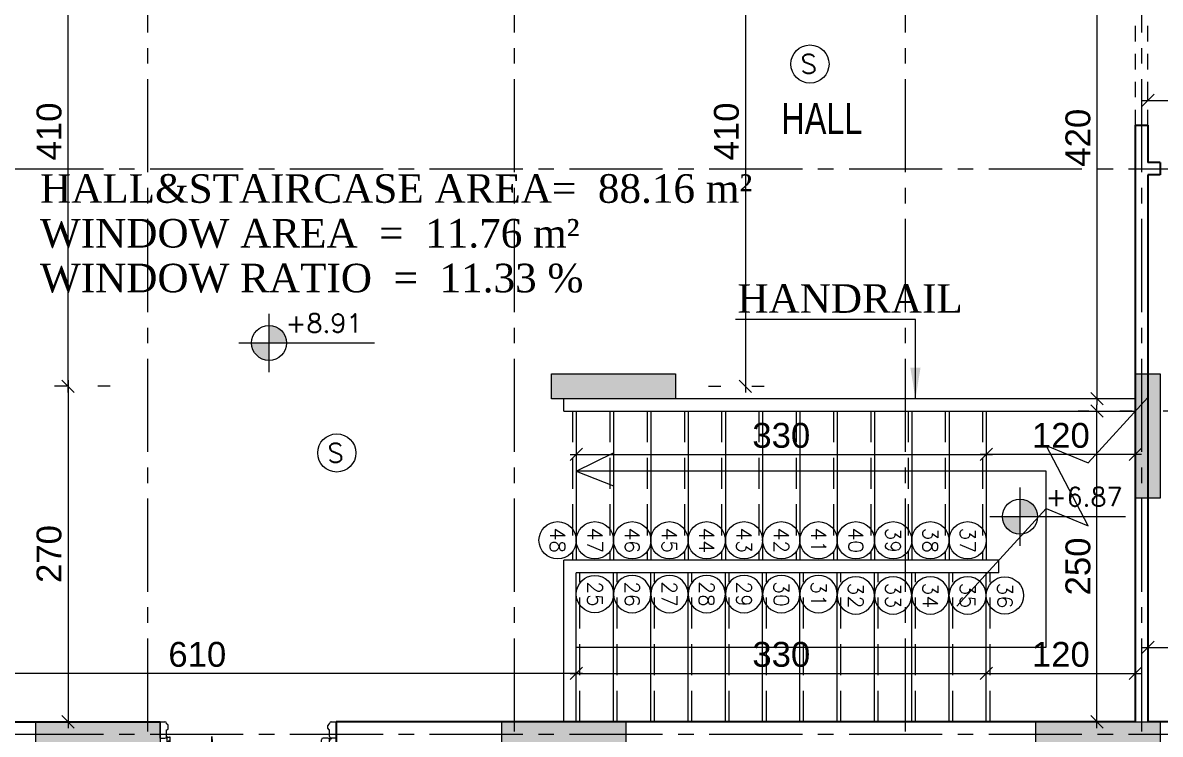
# Model space of a CAD drawing. Header units: millimetres. Extents: x -11627 to -10952, y 10244 to 10588.
# Drawn here: x -11244.22 to -11235.07, y 10461.13 to 10466.85 of the extents above; entities that cross this region are included whole.
import ezdxf
from ezdxf.enums import TextEntityAlignment as Align

# ---------------------------------------------------------------- set-up
doc = ezdxf.new("R2010")
doc.units = ezdxf.units.MM
doc.header["$PDMODE"] = 35
for name, pattern in [('DOT', [0.25, 0, -0.25]), ('GROUND FLOOR XREF - option 3$0$FATHER FR$0$CENTER2', [1.125, 0.75, -0.125, 0.125, -0.125]), ('HIDDEN', [0.375, 0.25, -0.125]), ('HIDDEN2', [0.1875, 0.125, -0.0625])]:
    doc.linetypes.add(name, pattern=pattern)
doc.layers.get('0').update_dxf_attribs({"lineweight": 5})
doc.layers.get('DEFPOINTS').update_dxf_attribs({"lineweight": 5})
for name, color, linetype in [('A-ARROW', 1, 'Continuous'), ('CivilDefense', 2, 'Continuous'), ('col1', 6, 'Continuous')]:
    doc.layers.add(name, color=color, linetype=linetype)
for name, color, linetype, lineweight in [('A-AXIS LINE', 8, 'GROUND FLOOR XREF - option 3$0$FATHER FR$0$CENTER2', 0), ('A-GEN DIMS INTERNAL', 86, 'Continuous', 5), ('A-LEVEL TAG', 23, 'Continuous', 9), ('A-STAIR HIDDEN', 251, 'HIDDEN', 9), ('A-STAIRS', 5, 'Continuous', 9), ('A-TEXT', 3, 'Continuous', 13), ('DIM IN', 191, 'Continuous', 5), ('DOORS', 30, 'Continuous', 9), ('FIRE', 2, 'Continuous', 5), ('hidden', 251, 'HIDDEN2', 5), ('S-COL HATCH', 5, 'Continuous', 15), ('STAIR', 34, 'Continuous', 5), ('SYMBOLS LEVEL', 233, 'Continuous', 5), ('WALLS', 4, 'Continuous', 35)]:
    doc.layers.add(name, color=color, linetype=linetype, lineweight=lineweight)
doc.styles.add('Axis-Circle', font='ROMANS.shx', dxfattribs={"height": 0.4})
doc.styles.add('GROUND FLOOR XREF - option 3$0$STYLE1', font='arial.ttf', dxfattribs={"height": 0.2})
doc.styles.add('ROMANS', font='romans.shx', dxfattribs={"width": 0.85})
doc.styles.add('SIMPLEX', font='romans.shx', dxfattribs={"width": 0.75})
doc.styles.add('STYLE2', font='times.ttf', dxfattribs={"height": 0.25})
doc.styles.add('T20-200', font='ROMANS.SHX', dxfattribs={"height": 0.4})
doc.dimstyles.new('D100', dxfattribs={"dimtxt": 0.2, "dimasz": 0.1, "dimexe": 0.18, "dimexo": 0.0625, "dimgap": 0.1, "dimtad": 1, "dimzin": 0, "dimdsep": 46, "dimtxsty": 'SIMPLEX', "dimblk": 'DOT1', "dimcen": 0.1, "dimse1": 1, "dimse2": 1, "dimclrd": 256, "dimclre": 256, "dimclrt": 256, "dimadec": 0, "dimazin": 0, "dimtfac": 5, "dimtix": 1, "dimtmove": 2, "dimatfit": 3, "dimfxl": 1, "dimtolj": 1, "dimtzin": 0, "dimlwd": -1, "dimlwe": -1, "dimarcsym": 0})
doc.dimstyles.new('DIM 100', dxfattribs={"dimtxt": 0.2, "dimasz": 0.1, "dimexe": 0.15, "dimexo": 0.2, "dimgap": 0.05, "dimtad": 1, "dimdec": 0, "dimlfac": 100, "dimzin": 1, "dimdsep": 46, "dimtxsty": 'GROUND FLOOR XREF - option 3$0$STYLE1', "dimblk": 'OBLIQUE', "dimcen": 0.02, "dimdle": 0.05, "dimclrd": 256, "dimclre": 6, "dimclrt": 3, "dimadec": 1, "dimazin": 0, "dimtfac": 0.9, "dimtdec": 0, "dimtix": 1, "dimtofl": 0, "dimtmove": 2, "dimatfit": 3, "dimldrblk": 'ARCHTICK', "dimfxl": 1, "dimtolj": 1, "dimtzin": 12, "dimlwd": -1, "dimlwe": -1, "dimarcsym": 0})

# ---------------------------------------------------------------- blocks, each defined once
blk = doc.blocks.new('_Oblique')
at = {"color": 0, "linetype": 'ByBlock', "lineweight": -2}
blk.add_line((-0.5, -0.5), (0.5, 0.5), dxfattribs=at)
blk = doc.blocks.new('*D1150')
at = {"layer": 'A-GEN DIMS INTERNAL', "color": 6, "linetype": 'DOT', "transparency": 16777216}
for p, q in [((-11235.1682, 10461.9586), (-11235.1682, 10461.6733)), ((-11231.1682, 10461.9586), (-11231.1682, 10461.6733))]:
    blk.add_line(p, q, dxfattribs=at)
at = {"layer": 'A-GEN DIMS INTERNAL', "transparency": 16777216}
blk.add_line((-11235.2182, 10461.8233), (-11231.1182, 10461.8233), dxfattribs=at)
at = {"layer": 'DEFPOINTS', "color": 0, "transparency": 16777216}
for p in [(-11235.1682, 10462.1586), (-11231.1682, 10462.1586), (-11231.1682, 10461.8233)]:
    blk.add_point(p, dxfattribs=at)
at = {"layer": 'A-GEN DIMS INTERNAL', "transparency": 16777216, "xscale": 0.1, "yscale": 0.1, "zscale": 0.1, "rotation": 180}
blk.add_blockref('_Oblique', (-11235.1682, 10461.8233), dxfattribs=at)
at = {"layer": 'A-GEN DIMS INTERNAL', "transparency": 16777216, "xscale": 0.1, "yscale": 0.1, "zscale": 0.1}
blk.add_blockref('_Oblique', (-11231.1682, 10461.8233), dxfattribs=at)
at = {"layer": 'A-GEN DIMS INTERNAL', "color": 3, "transparency": 16777216, "insert": (-11233.1682, 10461.9754), "char_height": 0.2, "attachment_point": 5, "style": 'GROUND FLOOR XREF - option 3$0$STYLE1'}
blk.add_mtext('\\A1;400', dxfattribs=at)
blk = doc.blocks.new('_ArchTick')
at = {"color": 0, "linetype": 'ByBlock', "const_width": 0.15}
blk.add_lwpolyline([(-0.5, -0.5), (0.5, 0.5)], dxfattribs=at)
blk = doc.blocks.new('*D1157')
at = {"layer": 'A-GEN DIMS INTERNAL', "color": 6, "linetype": 'DOT', "transparency": 16777216}
for p, q in [((-11235.1682, 10466.2256), (-11235.1682, 10466.3752)), ((-11233.9682, 10466.2256), (-11233.9682, 10466.3752))]:
    blk.add_line(p, q, dxfattribs=at)
at = {"layer": 'A-GEN DIMS INTERNAL', "transparency": 16777216}
blk.add_line((-11235.2182, 10466.2252), (-11233.9182, 10466.2252), dxfattribs=at)
at = {"layer": 'DEFPOINTS', "color": 0, "transparency": 16777216}
for p in [(-11233.9682, 10466.2252), (-11235.1682, 10466.0256), (-11233.9682, 10466.0256)]:
    blk.add_point(p, dxfattribs=at)
at = {"layer": 'A-GEN DIMS INTERNAL', "transparency": 16777216, "xscale": 0.1, "yscale": 0.1, "zscale": 0.1, "rotation": 180}
blk.add_blockref('_Oblique', (-11235.1682, 10466.2252), dxfattribs=at)
at = {"layer": 'A-GEN DIMS INTERNAL', "transparency": 16777216, "xscale": 0.1, "yscale": 0.1, "zscale": 0.1}
blk.add_blockref('_Oblique', (-11233.9682, 10466.2252), dxfattribs=at)
at = {"layer": 'A-GEN DIMS INTERNAL', "color": 3, "transparency": 16777216, "insert": (-11234.5682, 10466.3773), "char_height": 0.2, "attachment_point": 5, "style": 'GROUND FLOOR XREF - option 3$0$STYLE1'}
blk.add_mtext('\\A1;120', dxfattribs=at)
blk = doc.blocks.new('*D1168')
at = {"layer": 'A-GEN DIMS INTERNAL', "transparency": 16777216}
blk.add_line((-11238.4066, 10468.0756), (-11238.4066, 10463.8756), dxfattribs=at)
at = {"layer": 'A-GEN DIMS INTERNAL', "color": 6, "linetype": 'DOT', "transparency": 16777216}
for p, q in [((-11238.2149, 10468.0256), (-11238.2566, 10468.0256)), ((-11238.704, 10463.9256), (-11238.2566, 10463.9256))]:
    blk.add_line(p, q, dxfattribs=at)
at = {"layer": 'DEFPOINTS', "color": 0, "transparency": 16777216}
for p in [(-11238.4149, 10468.0256), (-11238.904, 10463.9256), (-11238.4066, 10463.9256)]:
    blk.add_point(p, dxfattribs=at)
at = {"layer": 'A-GEN DIMS INTERNAL', "transparency": 16777216, "xscale": 0.1, "yscale": 0.1, "zscale": 0.1}
for p, rotation in [((-11238.4066, 10468.0256), 90), ((-11238.4066, 10463.9256), 270)]:
    blk.add_blockref('_Oblique', p, dxfattribs=dict(at, rotation=rotation))
at = {"layer": 'A-GEN DIMS INTERNAL', "color": 3, "transparency": 16777216, "insert": (-11238.5587, 10465.9756), "char_height": 0.2, "attachment_point": 5, "rotation": 90, "style": 'GROUND FLOOR XREF - option 3$0$STYLE1'}
blk.add_mtext('\\A1;410', dxfattribs=at)
blk = doc.blocks.new('*D1147')
at = {"layer": 'A-GEN DIMS INTERNAL', "transparency": 16777216}
blk.add_line((-11243.8584, 10463.9756), (-11243.8584, 10461.1756), dxfattribs=at)
at = {"layer": 'A-GEN DIMS INTERNAL', "color": 6, "linetype": 'DOT', "transparency": 16777216}
for p, q in [((-11243.5182, 10463.9256), (-11244.0084, 10463.9256)), ((-11243.5182, 10461.2256), (-11244.0084, 10461.2256))]:
    blk.add_line(p, q, dxfattribs=at)
at = {"layer": 'DEFPOINTS', "color": 0, "transparency": 16777216}
for p in [(-11243.3182, 10463.9256), (-11243.8584, 10461.2256), (-11243.3182, 10461.2256)]:
    blk.add_point(p, dxfattribs=at)
at = {"layer": 'A-GEN DIMS INTERNAL', "transparency": 16777216, "xscale": 0.1, "yscale": 0.1, "zscale": 0.1}
for p, rotation in [((-11243.8584, 10463.9256), 90), ((-11243.8584, 10461.2256), 270)]:
    blk.add_blockref('_Oblique', p, dxfattribs=dict(at, rotation=rotation))
at = {"layer": 'A-GEN DIMS INTERNAL', "color": 3, "transparency": 16777216, "insert": (-11244.0105, 10462.5756), "char_height": 0.2, "attachment_point": 5, "rotation": 90, "style": 'GROUND FLOOR XREF - option 3$0$STYLE1'}
blk.add_mtext('\\A1;270', dxfattribs=at)
blk = doc.blocks.new('*D1148')
at = {"layer": 'A-GEN DIMS INTERNAL', "transparency": 16777216}
blk.add_line((-11243.8584, 10463.8756), (-11243.8584, 10468.0756), dxfattribs=at)
at = {"layer": 'A-GEN DIMS INTERNAL', "color": 6, "linetype": 'DOT', "transparency": 16777216}
for p, q in [((-11243.7584, 10468.0256), (-11243.7084, 10468.0256)), ((-11243.5182, 10463.9256), (-11244.0084, 10463.9256))]:
    blk.add_line(p, q, dxfattribs=at)
at = {"layer": 'DEFPOINTS', "color": 0, "transparency": 16777216}
for p in [(-11243.9584, 10468.0256), (-11243.8584, 10468.0256), (-11243.3182, 10463.9256)]:
    blk.add_point(p, dxfattribs=at)
at = {"layer": 'A-GEN DIMS INTERNAL', "transparency": 16777216, "xscale": 0.1, "yscale": 0.1, "zscale": 0.1}
for p, rotation in [((-11243.8584, 10468.0256), 90), ((-11243.8584, 10463.9256), 270)]:
    blk.add_blockref('_Oblique', p, dxfattribs=dict(at, rotation=rotation))
at = {"layer": 'A-GEN DIMS INTERNAL', "color": 3, "transparency": 16777216, "insert": (-11244.0105, 10465.9756), "char_height": 0.2, "attachment_point": 5, "rotation": 90, "style": 'GROUND FLOOR XREF - option 3$0$STYLE1'}
blk.add_mtext('\\A1;410', dxfattribs=at)
blk = doc.blocks.new('TGTGTGTGTGTGTG')
at = {"layer": 'A-AXIS LINE'}
for p, q in [((-11387.0367, 10474.272), (-11387.0367, 10449.6118)), ((-11384.0867, 10474.272), (-11384.0867, 10449.6118)), ((-11380.9384, 10474.272), (-11380.9384, 10449.6118)), ((-11379.0385, 10474.272), (-11379.0385, 10449.6118)), ((-11398.2667, 10465.6756), (-11373.8915, 10465.6756)), ((-11398.2667, 10461.1256), (-11373.8915, 10461.1256))]:
    blk.add_line(p, q, dxfattribs=at)
blk = doc.blocks.new('DDW')
at = {"layer": 'SYMBOLS LEVEL'}
h = blk.add_hatch(color=256, dxfattribs=at)
edge = h.paths.add_edge_path()
edge.add_line((-11621.43, 10035.1153), (-11621.43, 10034.9745))
edge.add_line((-11621.43, 10034.9745), (-11621.2892, 10034.9745))
edge.add_arc((-11621.43, 10034.9745), 0.1408, 0, 90)
edge = h.paths.add_edge_path()
edge.add_line((-11621.43, 10034.8337), (-11621.43, 10034.9745))
edge.add_line((-11621.43, 10034.9745), (-11621.5709, 10034.9745))
edge.add_arc((-11621.43, 10034.9745), 0.1408, 180, 270)
for p, q in [((-11621.43, 10034.7402), (-11621.43, 10035.2088)), ((-11621.6737, 10034.9745), (-11620.5802, 10034.9745))]:
    blk.add_line(p, q, dxfattribs=at)
blk.add_circle((-11621.43, 10034.9745), 0.1408, dxfattribs=at)
blk = doc.blocks.new('*D1184')
at = {"layer": 'A-GEN DIMS INTERNAL', "transparency": 16777216}
blk.add_line((-11235.5776, 10461.1756), (-11235.5776, 10463.7756), dxfattribs=at)
at = {"layer": 'A-GEN DIMS INTERNAL', "color": 6, "linetype": 'DOT', "transparency": 16777216}
for p, q in [((-11234.5934, 10463.7256), (-11235.7276, 10463.7256)), ((-11235.7776, 10461.2256), (-11235.7276, 10461.2256))]:
    blk.add_line(p, q, dxfattribs=at)
at = {"layer": 'DEFPOINTS', "color": 0, "transparency": 16777216}
for p in [(-11235.5776, 10463.7256), (-11234.3934, 10463.7256), (-11235.5776, 10461.2256)]:
    blk.add_point(p, dxfattribs=at)
at = {"layer": 'A-GEN DIMS INTERNAL', "transparency": 16777216, "xscale": 0.1, "yscale": 0.1, "zscale": 0.1}
for p, rotation in [((-11235.5776, 10463.7256), 90), ((-11235.5776, 10461.2256), 270)]:
    blk.add_blockref('_Oblique', p, dxfattribs=dict(at, rotation=rotation))
at = {"layer": 'A-GEN DIMS INTERNAL', "color": 3, "transparency": 16777216, "insert": (-11235.7297, 10462.4756), "char_height": 0.2, "attachment_point": 5, "rotation": 90, "style": 'GROUND FLOOR XREF - option 3$0$STYLE1'}
blk.add_mtext('\\A1;250', dxfattribs=at)
blk = doc.blocks.new('Axis-Circle')
at = {"color": 0}
blk.add_circle((0, 0), 0.4, dxfattribs=at)
at = {"color": 4, "style": 'Axis-Circle'}
blk.add_attdef('NO', text='', height=0.32, dxfattribs=at).set_placement((0, 0), align=Align.MIDDLE_CENTER)
blk = doc.blocks.new('*D1185')
at = {"layer": 'A-GEN DIMS INTERNAL', "transparency": 16777216}
blk.add_line((-11235.2182, 10463.3771), (-11236.5182, 10463.3771), dxfattribs=at)
at = {"layer": 'A-GEN DIMS INTERNAL', "color": 6, "linetype": 'DOT', "transparency": 16777216}
for p, q in [((-11236.4682, 10463.3771), (-11236.4682, 10463.2271)), ((-11235.2682, 10463.3272), (-11235.2682, 10463.2271))]:
    blk.add_line(p, q, dxfattribs=at)
at = {"layer": 'DEFPOINTS', "color": 0, "transparency": 16777216}
for p in [(-11236.4682, 10463.5771), (-11235.2682, 10463.5272), (-11236.4682, 10463.3771)]:
    blk.add_point(p, dxfattribs=at)
at = {"layer": 'A-GEN DIMS INTERNAL', "transparency": 16777216, "xscale": 0.1, "yscale": 0.1, "zscale": 0.1, "rotation": 180}
blk.add_blockref('_Oblique', (-11236.4682, 10463.3771), dxfattribs=at)
at = {"layer": 'A-GEN DIMS INTERNAL', "transparency": 16777216, "xscale": 0.1, "yscale": 0.1, "zscale": 0.1}
blk.add_blockref('_Oblique', (-11235.2682, 10463.3771), dxfattribs=at)
at = {"layer": 'A-GEN DIMS INTERNAL', "color": 3, "transparency": 16777216, "insert": (-11235.8682, 10463.5292), "char_height": 0.2, "attachment_point": 5, "style": 'GROUND FLOOR XREF - option 3$0$STYLE1'}
blk.add_mtext('\\A1;120', dxfattribs=at)
blk = doc.blocks.new('*D1186')
at = {"layer": 'A-GEN DIMS INTERNAL', "color": 6, "linetype": 'DOT', "transparency": 16777216}
for p, q in [((-11239.7682, 10463.5256), (-11239.7682, 10463.2271)), ((-11236.4682, 10463.5256), (-11236.4682, 10463.2271))]:
    blk.add_line(p, q, dxfattribs=at)
at = {"layer": 'A-GEN DIMS INTERNAL', "transparency": 16777216}
blk.add_line((-11239.8182, 10463.3771), (-11236.4182, 10463.3771), dxfattribs=at)
at = {"layer": 'DEFPOINTS', "color": 0, "transparency": 16777216}
for p in [(-11239.7682, 10463.7256), (-11236.4682, 10463.7256), (-11236.4682, 10463.3771)]:
    blk.add_point(p, dxfattribs=at)
at = {"layer": 'A-GEN DIMS INTERNAL', "transparency": 16777216, "xscale": 0.1, "yscale": 0.1, "zscale": 0.1, "rotation": 180}
blk.add_blockref('_Oblique', (-11239.7682, 10463.3771), dxfattribs=at)
at = {"layer": 'A-GEN DIMS INTERNAL', "transparency": 16777216, "xscale": 0.1, "yscale": 0.1, "zscale": 0.1}
blk.add_blockref('_Oblique', (-11236.4682, 10463.3771), dxfattribs=at)
at = {"layer": 'A-GEN DIMS INTERNAL', "color": 3, "transparency": 16777216, "insert": (-11238.1182, 10463.5293), "char_height": 0.2, "attachment_point": 5, "style": 'GROUND FLOOR XREF - option 3$0$STYLE1'}
blk.add_mtext('\\A1;330', dxfattribs=at)
blk = doc.blocks.new('*D1187')
at = {"layer": 'A-GEN DIMS INTERNAL', "color": 6, "linetype": 'DOT', "transparency": 16777216}
for p, q in [((-11239.7682, 10461.4256), (-11239.7682, 10461.7649)), ((-11236.4682, 10461.4256), (-11236.4682, 10461.7649))]:
    blk.add_line(p, q, dxfattribs=at)
at = {"layer": 'A-GEN DIMS INTERNAL', "transparency": 16777216}
blk.add_line((-11239.8182, 10461.6149), (-11236.4182, 10461.6149), dxfattribs=at)
at = {"layer": 'DEFPOINTS', "color": 0, "transparency": 16777216}
for p in [(-11236.4682, 10461.6149), (-11239.7682, 10461.2256), (-11236.4682, 10461.2256)]:
    blk.add_point(p, dxfattribs=at)
at = {"layer": 'A-GEN DIMS INTERNAL', "transparency": 16777216, "xscale": 0.1, "yscale": 0.1, "zscale": 0.1, "rotation": 180}
blk.add_blockref('_Oblique', (-11239.7682, 10461.6149), dxfattribs=at)
at = {"layer": 'A-GEN DIMS INTERNAL', "transparency": 16777216, "xscale": 0.1, "yscale": 0.1, "zscale": 0.1}
blk.add_blockref('_Oblique', (-11236.4682, 10461.6149), dxfattribs=at)
at = {"layer": 'A-GEN DIMS INTERNAL', "color": 3, "transparency": 16777216, "insert": (-11238.1182, 10461.7671), "char_height": 0.2, "attachment_point": 5, "style": 'GROUND FLOOR XREF - option 3$0$STYLE1'}
blk.add_mtext('\\A1;330', dxfattribs=at)
blk = doc.blocks.new('*D1188')
at = {"layer": 'A-GEN DIMS INTERNAL', "color": 6, "linetype": 'DOT', "transparency": 16777216}
for p, q in [((-11236.4682, 10461.4256), (-11236.4682, 10461.7649)), ((-11235.2682, 10461.4256), (-11235.2682, 10461.7649))]:
    blk.add_line(p, q, dxfattribs=at)
at = {"layer": 'A-GEN DIMS INTERNAL', "transparency": 16777216}
blk.add_line((-11236.5182, 10461.6149), (-11235.2182, 10461.6149), dxfattribs=at)
at = {"layer": 'DEFPOINTS', "color": 0, "transparency": 16777216}
for p in [(-11235.2682, 10461.6149), (-11236.4682, 10461.2256), (-11235.2682, 10461.2256)]:
    blk.add_point(p, dxfattribs=at)
at = {"layer": 'A-GEN DIMS INTERNAL', "transparency": 16777216, "xscale": 0.1, "yscale": 0.1, "zscale": 0.1, "rotation": 180}
blk.add_blockref('_Oblique', (-11236.4682, 10461.6149), dxfattribs=at)
at = {"layer": 'A-GEN DIMS INTERNAL', "transparency": 16777216, "xscale": 0.1, "yscale": 0.1, "zscale": 0.1}
blk.add_blockref('_Oblique', (-11235.2682, 10461.6149), dxfattribs=at)
at = {"layer": 'A-GEN DIMS INTERNAL', "color": 3, "transparency": 16777216, "insert": (-11235.8682, 10461.767), "char_height": 0.2, "attachment_point": 5, "style": 'GROUND FLOOR XREF - option 3$0$STYLE1'}
blk.add_mtext('\\A1;120', dxfattribs=at)
blk = doc.blocks.new('DOT1')
at = {"color": 0}
for p, q in [((0, -2), (0, 2)), ((-2, 0), (2, 0))]:
    blk.add_line(p, q, dxfattribs=at)
blk.add_circle((0, 0), 0.54, dxfattribs=at)
blk = doc.blocks.new('*D1190')
at = {"layer": 'A-GEN DIMS INTERNAL', "transparency": 16777216}
blk.add_line((-11235.5776, 10468.0756), (-11235.5776, 10463.7756), dxfattribs=at)
at = {"layer": 'A-GEN DIMS INTERNAL', "color": 6, "linetype": 'DOT', "transparency": 16777216}
for p, q in [((-11235.6115, 10468.0256), (-11235.7276, 10468.0256)), ((-11235.6352, 10463.8256), (-11235.7276, 10463.8256))]:
    blk.add_line(p, q, dxfattribs=at)
at = {"layer": 'DEFPOINTS', "color": 0, "transparency": 16777216}
for p in [(-11235.4115, 10468.0256), (-11235.5776, 10463.8256), (-11235.4352, 10463.8256)]:
    blk.add_point(p, dxfattribs=at)
at = {"layer": 'A-GEN DIMS INTERNAL', "transparency": 16777216, "xscale": 0.1, "yscale": 0.1, "zscale": 0.1}
for p, rotation in [((-11235.5776, 10468.0256), 90), ((-11235.5776, 10463.8256), 270)]:
    blk.add_blockref('_Oblique', p, dxfattribs=dict(at, rotation=rotation))
at = {"layer": 'A-GEN DIMS INTERNAL', "color": 3, "transparency": 16777216, "insert": (-11235.7297, 10465.9256), "char_height": 0.2, "attachment_point": 5, "rotation": 90, "style": 'GROUND FLOOR XREF - option 3$0$STYLE1'}
blk.add_mtext('\\A1;420', dxfattribs=at)
blk = doc.blocks.new('*D1212')
at = {"layer": 'A-GEN DIMS INTERNAL', "color": 6, "linetype": 'DOT', "transparency": 16777216}
for p, q in [((-11245.8682, 10461.6854), (-11245.8682, 10461.7649)), ((-11239.7682, 10461.5502), (-11239.7682, 10461.7649))]:
    blk.add_line(p, q, dxfattribs=at)
at = {"layer": 'A-GEN DIMS INTERNAL', "transparency": 16777216}
blk.add_line((-11239.7182, 10461.6149), (-11245.9182, 10461.6149), dxfattribs=at)
at = {"layer": 'DEFPOINTS', "color": 0, "transparency": 16777216}
for p in [(-11245.8682, 10461.6149), (-11245.8682, 10461.4854), (-11239.7682, 10461.3502)]:
    blk.add_point(p, dxfattribs=at)
at = {"layer": 'A-GEN DIMS INTERNAL', "transparency": 16777216, "xscale": 0.1, "yscale": 0.1, "zscale": 0.1, "rotation": 180}
blk.add_blockref('_Oblique', (-11245.8682, 10461.6149), dxfattribs=at)
at = {"layer": 'A-GEN DIMS INTERNAL', "transparency": 16777216, "xscale": 0.1, "yscale": 0.1, "zscale": 0.1}
blk.add_blockref('_Oblique', (-11239.7682, 10461.6149), dxfattribs=at)
at = {"layer": 'A-GEN DIMS INTERNAL', "color": 3, "transparency": 16777216, "insert": (-11242.8182, 10461.767), "char_height": 0.2, "attachment_point": 5, "style": 'GROUND FLOOR XREF - option 3$0$STYLE1'}
blk.add_mtext('\\A1;610', dxfattribs=at)
blk = doc.blocks.new('trcol')
at = {"layer": 'S-COL HATCH', "linetype": 'Continuous'}
h = blk.add_hatch(color=256, dxfattribs=at)
h.dxf.hatch_style = 1
h.paths.add_polyline_path([(132.8298, -14.1637), (132.8298, -13.9637), (133.8298, -13.9637), (133.8298, -14.1637)])
h = blk.add_hatch(color=256, dxfattribs=at)
h.dxf.hatch_style = 1
h.paths.add_polyline_path([(137.7298, -14.9637), (137.5298, -14.9637), (137.5298, -13.9637), (137.7298, -13.9637)])
h = blk.add_hatch(color=256, dxfattribs=at)
h.dxf.hatch_style = 1
h.paths.add_polyline_path([(128.6798, -16.9637), (128.6798, -16.7637), (129.6798, -16.7637), (129.6798, -16.9637)])
h = blk.add_hatch(color=256, dxfattribs=at)
h.dxf.hatch_style = 1
h.paths.add_polyline_path([(132.4298, -16.9637), (132.4298, -16.7637), (133.4298, -16.7637), (133.4298, -16.9637)])
h = blk.add_hatch(color=256, dxfattribs=at)
h.dxf.hatch_style = 1
h.paths.add_polyline_path([(136.7298, -16.9637), (136.7298, -16.7637), (137.7298, -16.7637), (137.7298, -16.9637)])
at = {"layer": 'col1'}
for points in [[(132.8298, -14.1637), (132.8298, -13.9637), (133.8298, -13.9637), (133.8298, -14.1637)], [(137.7298, -14.9637), (137.5298, -14.9637), (137.5298, -13.9637), (137.7298, -13.9637)], [(128.6798, -16.9637), (128.6798, -16.7637), (129.6798, -16.7637), (129.6798, -16.9637)], [(132.4298, -16.9637), (132.4298, -16.7637), (133.4298, -16.7637), (133.4298, -16.9637)], [(136.7298, -16.9637), (136.7298, -16.7637), (137.7298, -16.7637), (137.7298, -16.9637)]]:
    blk.add_lwpolyline(points, close=True, dxfattribs=at)
blk = doc.blocks.new('d100')
at = {"color": 0}
for p, q in [((0, -0.1316), (0, 0)), ((-0.0658, -0.0526), (-0.0658, -0.0303)), ((-0.0526, -0.0172), (-0.0526, -0.0132)), ((-0.0526, -0.1184), (-0.0526, -0.0658)), ((-0.0526, -0.0658), (-0.0526, -0.0658)), ((-0.0395, 0), (0, 0)), ((-0.1184, -0.2438), (-0.1184, -0.1447)), ((-0.0658, -0.1316), (-0.1053, -0.1316)), ((-0.0549, -0.1349), (-0.0493, -0.1349)), ((-0.0526, -0.1467), (-0.0526, -0.1349)), ((-0.0526, -0.2438), (-0.0526, -0.1447)), ((-0.0507, -0.148), (-0.0513, -0.148)), ((-0.0493, -0.1349), (-0.0493, -0.1291)), ((-0.0375, -0.1316), (-0.0493, -0.1316)), ((-0.0493, -0.1467), (-0.0493, -0.1362)), ((-0.0493, -0.1375), (-0.0493, -0.1362)), ((-0.0375, -0.1349), (-0.048, -0.1349)), ((-0.048, -0.1349), (-0.0458, -0.1349)), ((-0.0437, -0.1349), (-0.0467, -0.1349)), ((0, -0.1316), (-0.0395, -0.1316)), ((-0.0362, -0.1336), (-0.0362, -0.1329)), ((-0.1145, -0.2438), (-0.1184, -0.2438)), ((-0.1184, -0.2438), (-0.1184, -0.8885)), ((-0.0997, -0.2983), (-0.0952, -0.2306)), ((-0.0975, -0.2564), (-0.0949, -0.2175)), ((-0.0952, -0.2306), (-0.0759, -0.2306)), ((-0.0949, -0.2175), (-0.0761, -0.2175)), ((-0.0735, -0.2564), (-0.0761, -0.2175)), ((-0.0714, -0.2983), (-0.0759, -0.2306)), ((-0.0566, -0.2438), (-0.0526, -0.2438)), ((-0.0526, -0.8885), (-0.0526, -0.2438)), ((-0.1083, -0.3069), (-0.1102, -0.3069)), ((-0.1102, -0.3069), (-0.1102, -0.3413)), ((-0.1102, -0.8254), (-0.1102, -0.3069)), ((-0.0627, -0.3069), (-0.0609, -0.3069)), ((-0.0609, -0.3069), (-0.0609, -0.3413)), ((-0.0609, -0.8254), (-0.0609, -0.3069)), ((-0.1145, -0.8885), (-0.1184, -0.8885)), ((-0.1184, -1), (-0.1184, -0.8885)), ((-0.1083, -0.8254), (-0.1102, -0.8254)), ((-0.0997, -0.834), (-0.0952, -0.9017)), ((-0.0975, -0.8759), (-0.0949, -0.9148)), ((-0.0952, -0.9017), (-0.0759, -0.9017)), ((-0.0949, -0.9148), (-0.0761, -0.9148)), ((-0.0735, -0.8759), (-0.0761, -0.9148)), ((-0.0714, -0.834), (-0.0759, -0.9017)), ((-0.0627, -0.8254), (-0.0609, -0.8254)), ((-0.0566, -0.8885), (-0.0526, -0.8885)), ((-0.0526, -1), (-0.0526, -0.8885)), ((-0.0658, -1.0132), (-0.1053, -1.0132))]:
    blk.add_line(p, q, dxfattribs=at)
for radius in [0.00483, 0.00265]:
    blk.add_circle((-0.0493, -0.1349), radius, dxfattribs=at)
for centre, radius, start, end in [((-0.0526, -0.0303), 0.0132, 90, 180), ((-0.0526, -0.0526), 0.0132, 180, 270), ((-0.0395, -0.0132), 0.0132, 90, 180), ((-0.1053, -0.1184), 0.8947, 180, 270), ((-0.1053, -0.1447), 0.0132, 90, 180), ((-0.0658, -0.1447), 0.0132, 0, 90), ((-0.0395, -0.1184), 0.0132, 180, 270), ((-0.0493, -0.1349), 0.00329, 90, 180), ((-0.0513, -0.1467), 0.00132, 180, 270), ((-0.0507, -0.1467), 0.00132, 270, 0), ((-0.048, -0.1362), 0.00132, 90, 180), ((-0.0375, -0.1329), 0.00132, 0, 90), ((-0.0375, -0.1336), 0.00132, 270, 0), ((-0.1013, -0.2438), 0.0132, 180, 286.63777), ((-0.0697, -0.2438), 0.0132, 253.36223, 0), ((-0.0997, -0.3069), 0.00867, 89.38142, 180.0001), ((-0.0714, -0.3069), 0.00867, 359.99965, 90.61858), ((-0.1013, -0.8885), 0.0132, 73.36223, 180), ((-0.0997, -0.8254), 0.00867, 179.9999, 270.61858), ((-0.0697, -0.8885), 0.0132, 0, 106.63777), ((-0.0714, -0.8254), 0.00867, 269.38142, 0.00035), ((-0.1053, -1), 0.0132, 180, 270), ((-0.0658, -1), 0.0132, 270, 0)]:
    blk.add_arc(centre, radius, start, end, dxfattribs=at)
blk = doc.blocks.new('d40')
at = {"color": 0}
for p, q in [((0, 0), (0.0395, 0)), ((0, -0.1316), (0, 0)), ((0.0526, -0.0172), (0.0526, -0.0132)), ((0.0526, -0.1184), (0.0526, -0.0658)), ((0.0526, -0.0658), (0.0526, -0.0658)), ((0.0658, -0.0526), (0.0658, -0.0303)), ((0, -0.1316), (0.0395, -0.1316)), ((0.0514, -0.1242), (0.0514, -0.1239)), ((0.0519, -0.1234), (0.0564, -0.1234)), ((0.0519, -0.1247), (0.0559, -0.1247)), ((0.0542, -0.1247), (0.0554, -0.1247)), ((0.0559, -0.1247), (0.055, -0.1247)), ((0.0564, -0.1247), (0.0564, -0.1225)), ((0.0585, -0.1247), (0.0564, -0.1247)), ((0.0564, -0.1292), (0.0564, -0.1252)), ((0.0564, -0.1257), (0.0564, -0.1252)), ((0.0569, -0.1297), (0.0571, -0.1297)), ((0.0576, -0.1292), (0.0576, -0.1247)), ((0.0576, -0.166), (0.0576, -0.1284)), ((0.0591, -0.166), (0.0576, -0.166)), ((0.0576, -0.411), (0.0576, -0.166)), ((0.0626, -0.1234), (0.0776, -0.1234)), ((0.0647, -0.1868), (0.0665, -0.161)), ((0.0656, -0.1708), (0.0665, -0.156)), ((0.0737, -0.156), (0.0665, -0.156)), ((0.0738, -0.161), (0.0665, -0.161)), ((0.0747, -0.1708), (0.0737, -0.156)), ((0.0755, -0.1868), (0.0738, -0.161)), ((0.0811, -0.166), (0.0826, -0.166)), ((0.0826, -0.166), (0.0826, -0.1284)), ((0.0826, -0.166), (0.0826, -0.411)), ((0.0615, -0.19), (0.0608, -0.19)), ((0.0608, -0.19), (0.0608, -0.2031)), ((0.0608, -0.387), (0.0608, -0.19)), ((0.0788, -0.19), (0.0795, -0.19)), ((0.0795, -0.19), (0.0795, -0.2031)), ((0.0795, -0.387), (0.0795, -0.19)), ((0.0591, -0.411), (0.0576, -0.411)), ((0.0576, -0.4534), (0.0576, -0.411)), ((0.0615, -0.387), (0.0608, -0.387)), ((0.0647, -0.3903), (0.0665, -0.416)), ((0.0656, -0.4063), (0.0665, -0.421)), ((0.0738, -0.416), (0.0665, -0.416)), ((0.0737, -0.421), (0.0665, -0.421)), ((0.0747, -0.4063), (0.0737, -0.421)), ((0.0755, -0.3903), (0.0738, -0.416)), ((0.0788, -0.387), (0.0795, -0.387)), ((0.0811, -0.411), (0.0826, -0.411)), ((0.0826, -0.4534), (0.0826, -0.411)), ((0.0626, -0.4584), (0.0776, -0.4584))]:
    blk.add_line(p, q, dxfattribs=at)
for radius in [0.00183, 0.00101]:
    blk.add_circle((0.0564, -0.1247), radius, dxfattribs=at)
for centre, radius, start, end in [((0.0395, -0.0132), 0.0132, 0, 90), ((0.0526, -0.0303), 0.0132, 0, 90), ((0.0526, -0.0526), 0.0132, 270, 0), ((0.0395, -0.1184), 0.0132, 270, 0), ((0.0519, -0.1239), 0.0005, 90, 180), ((0.0519, -0.1242), 0.0005, 180, 270), ((0.0559, -0.1252), 0.0005, 0, 90), ((0.0564, -0.1247), 0.00125, 360, 90), ((0.0569, -0.1292), 0.0005, 180, 270), ((0.0571, -0.1292), 0.0005, 270, 0), ((0.0626, -0.1284), 0.005, 90, 180), ((0.0641, -0.166), 0.005, 180, 286.63777), ((0.0761, -0.166), 0.005, 253.36223, 0), ((0.0776, -0.1184), 0.34, 270, 0), ((0.0776, -0.1284), 0.005, 0, 90), ((0.0648, -0.19), 0.00329, 89.38142, 180.00035), ((0.0755, -0.19), 0.00329, 359.9999, 90.61858), ((0.0626, -0.4534), 0.005, 180, 270), ((0.0641, -0.411), 0.005, 73.36223, 180), ((0.0648, -0.387), 0.00329, 179.99965, 270.61858), ((0.0761, -0.411), 0.005, 0, 106.63777), ((0.0755, -0.387), 0.00329, 269.38142, 0.0001), ((0.0776, -0.4534), 0.005, 270, 0)]:
    blk.add_arc(centre, radius, start, end, dxfattribs=at)

msp = doc.modelspace()

# ---------------------------------------------------------------- linework, layer by layer
at = {"layer": 'A-STAIR HIDDEN'}
for p, q in [((-11239.7982, 10463.7256), (-11239.7982, 10462.5256)), ((-11239.4982, 10463.7256), (-11239.4982, 10462.5256)), ((-11239.1982, 10463.7256), (-11239.1982, 10462.5256)), ((-11238.8982, 10463.7256), (-11238.8982, 10462.5256)), ((-11238.5982, 10463.7256), (-11238.5982, 10462.5256)), ((-11238.2982, 10463.7256), (-11238.2982, 10462.5256)), ((-11237.9982, 10463.7256), (-11237.9982, 10462.5256)), ((-11237.6982, 10463.7256), (-11237.6982, 10462.5256)), ((-11237.3982, 10463.7256), (-11237.3982, 10462.5256)), ((-11237.0982, 10463.7256), (-11237.0982, 10462.5256)), ((-11236.7982, 10463.7256), (-11236.7982, 10462.5256)), ((-11236.4982, 10463.7256), (-11236.4982, 10462.5256)), ((-11239.7382, 10461.2256), (-11239.7382, 10462.4256)), ((-11239.4382, 10461.2256), (-11239.4382, 10462.4256)), ((-11239.1382, 10461.2256), (-11239.1382, 10462.4256)), ((-11238.8382, 10461.2256), (-11238.8382, 10462.4256)), ((-11238.5382, 10461.2256), (-11238.5382, 10462.4256)), ((-11238.2382, 10461.2256), (-11238.2382, 10462.4256)), ((-11237.9382, 10461.2256), (-11237.9382, 10462.4256)), ((-11237.6382, 10461.2256), (-11237.6382, 10462.4256)), ((-11237.3382, 10461.2256), (-11237.3382, 10462.4256)), ((-11237.0382, 10461.2256), (-11237.0382, 10462.4256)), ((-11236.7382, 10461.2256), (-11236.7382, 10462.4256)), ((-11236.4382, 10461.2256), (-11236.4382, 10462.4256))]:
    msp.add_line(p, q, dxfattribs=at)
at = {"layer": 'A-STAIRS'}
for p, q in [((-11239.7682, 10463.7256), (-11239.7682, 10462.5256)), ((-11239.7682, 10463.7256), (-11239.7682, 10462.5256)), ((-11239.4682, 10463.7256), (-11239.4682, 10462.5256)), ((-11239.1682, 10463.7256), (-11239.1682, 10462.5256)), ((-11238.8682, 10463.7256), (-11238.8682, 10462.5256)), ((-11238.5682, 10463.7256), (-11238.5682, 10462.5256)), ((-11238.2682, 10463.7256), (-11238.2682, 10462.5256)), ((-11237.9682, 10463.7256), (-11237.9682, 10462.5256)), ((-11237.6682, 10463.7256), (-11237.6682, 10462.5256)), ((-11237.3682, 10463.7256), (-11237.3682, 10462.5256)), ((-11237.0682, 10463.7256), (-11237.0682, 10462.5256)), ((-11236.7682, 10463.7256), (-11236.7682, 10462.5256)), ((-11236.4682, 10463.7256), (-11236.4682, 10462.5256)), ((-11239.7682, 10463.2416), (-11239.4682, 10463.3895)), ((-11235.9864, 10463.2416), (-11239.7682, 10463.2416)), ((-11239.7682, 10463.2416), (-11239.4682, 10463.1256)), ((-11235.9864, 10461.8256), (-11235.9864, 10463.2416)), ((-11239.4682, 10461.2256), (-11239.4682, 10462.4256)), ((-11239.1682, 10461.2256), (-11239.1682, 10462.4256)), ((-11238.8682, 10461.2256), (-11238.8682, 10462.4256)), ((-11238.5682, 10461.2256), (-11238.5682, 10462.4256)), ((-11238.2682, 10461.2256), (-11238.2682, 10462.4256)), ((-11237.9682, 10461.2256), (-11237.9682, 10462.4256)), ((-11237.6682, 10461.2256), (-11237.6682, 10462.4256)), ((-11237.3682, 10461.2256), (-11237.3682, 10462.4256)), ((-11237.0682, 10461.2256), (-11237.0682, 10462.4256)), ((-11236.7682, 10461.2256), (-11236.7682, 10462.4256)), ((-11236.4682, 10461.2256), (-11236.4682, 10462.4256)), ((-11239.7682, 10461.8256), (-11235.9864, 10461.8256))]:
    msp.add_line(p, q, dxfattribs=at)
at = {"layer": 'DOORS'}
for p, q in [((-11235.2682, 10463.8256), (-11239.8682, 10463.8256)), ((-11239.8682, 10463.7256), (-11239.8682, 10463.8256)), ((-11239.8682, 10463.7256), (-11235.2682, 10463.7256)), ((-11236.3682, 10462.5256), (-11239.8682, 10462.5256)), ((-11239.8682, 10461.2256), (-11239.8682, 10462.5256)), ((-11236.3682, 10462.4256), (-11236.3682, 10462.5256)), ((-11239.7682, 10461.2256), (-11239.7682, 10462.4256)), ((-11236.3682, 10462.4256), (-11239.7682, 10462.4256))]:
    msp.add_line(p, q, dxfattribs=at)
at = {"layer": 'FIRE'}
for centre in [(-11237.8873, 10466.5183), (-11241.6955, 10463.3888)]:
    msp.add_circle(centre, 0.1535, dxfattribs=at)
at = {"layer": 'hidden'}
for p, q in [((-11235.2682, 10466.0256), (-11235.2682, 10467.5256)), ((-11235.1682, 10466.0256), (-11235.1682, 10467.5256))]:
    msp.add_line(p, q, dxfattribs=at)
at = {"layer": 'STAIR'}
msp.add_lwpolyline([(-11236.706, 10462.157), (-11235.9871, 10462.9413), (-11235.6495, 10462.8014), (-11235.9869, 10463.4498), (-11235.6492, 10463.3099), (-11235.1682, 10463.8347)], dxfattribs=at)
at = {"layer": 'WALLS'}
for p, q in [((-11235.2682, 10466.0256), (-11235.1682, 10466.0256)), ((-11235.2682, 10461.2256), (-11235.2682, 10466.0252)), ((-11235.1682, 10466.0256), (-11235.1682, 10465.7256)), ((-11235.0682, 10465.7256), (-11235.1682, 10465.7256)), ((-11235.0682, 10465.7256), (-11235.0682, 10465.6256)), ((-11235.1682, 10465.6256), (-11235.1682, 10461.2256)), ((-11235.0682, 10465.6256), (-11235.1682, 10465.6256)), ((-11245.8682, 10461.2256), (-11243.1182, 10461.2256)), ((-11235.2682, 10461.2256), (-11241.7005, 10461.2256)), ((-11241.7005, 10461.2256), (-11241.7005, 10461.0256)), ((-11231.1682, 10461.2256), (-11235.1682, 10461.2256))]:
    msp.add_line(p, q, dxfattribs=at)

# ---------------------------------------------------------------- block references
msp.add_blockref('trcol', (-11372.798, 10477.9893))
at = {"layer": 'A-LEVEL TAG', "ltscale": 0.3}
msp.add_blockref('DDW', (379.1895, 429.2996), dxfattribs=at)
at = {"layer": 'A-TEXT'}
ref = msp.add_blockref('Axis-Circle', (-11239.9182, 10462.6862), dxfattribs=dict(at, xscale=0.3750000000000875, yscale=0.3750000000000875, zscale=0.3750000000000875, rotation=89.99999999999999))
ref.add_attrib('NO', '48', dxfattribs={"layer": '0', "color": 30, "height": 0.12, "rotation": 270, "style": 'Axis-Circle'}).set_placement((-11239.9182, 10462.6862), align=Align.MIDDLE_CENTER)
ref = msp.add_blockref('Axis-Circle', (-11239.6182, 10462.6862), dxfattribs=dict(at, xscale=0.3750000000000875, yscale=0.3750000000000875, zscale=0.3750000000000875, rotation=89.99999999999999))
ref.add_attrib('NO', '47', dxfattribs={"layer": '0', "color": 30, "height": 0.12, "rotation": 270, "style": 'Axis-Circle'}).set_placement((-11239.6182, 10462.6862), align=Align.MIDDLE_CENTER)
ref = msp.add_blockref('Axis-Circle', (-11239.3182, 10462.6862), dxfattribs=dict(at, xscale=0.3750000000000875, yscale=0.3750000000000875, zscale=0.3750000000000875, rotation=89.99999999999999))
ref.add_attrib('NO', '46', dxfattribs={"layer": '0', "color": 30, "height": 0.12, "rotation": 270, "style": 'Axis-Circle'}).set_placement((-11239.3182, 10462.6862), align=Align.MIDDLE_CENTER)
ref = msp.add_blockref('Axis-Circle', (-11239.0182, 10462.6862), dxfattribs=dict(at, xscale=0.3750000000000875, yscale=0.3750000000000875, zscale=0.3750000000000875, rotation=89.99999999999999))
ref.add_attrib('NO', '45', dxfattribs={"layer": '0', "color": 30, "height": 0.12, "rotation": 270, "style": 'Axis-Circle'}).set_placement((-11239.0182, 10462.6862), align=Align.MIDDLE_CENTER)
ref = msp.add_blockref('Axis-Circle', (-11238.7182, 10462.6862), dxfattribs=dict(at, xscale=0.3750000000000875, yscale=0.3750000000000875, zscale=0.3750000000000875, rotation=89.99999999999999))
ref.add_attrib('NO', '44', dxfattribs={"layer": '0', "color": 30, "height": 0.12, "rotation": 270, "style": 'Axis-Circle'}).set_placement((-11238.7182, 10462.6862), align=Align.MIDDLE_CENTER)
ref = msp.add_blockref('Axis-Circle', (-11238.4182, 10462.6862), dxfattribs=dict(at, xscale=0.3750000000000875, yscale=0.3750000000000875, zscale=0.3750000000000875, rotation=89.99999999999999))
ref.add_attrib('NO', '43', dxfattribs={"layer": '0', "color": 30, "height": 0.12, "rotation": 270, "style": 'Axis-Circle'}).set_placement((-11238.4182, 10462.6862), align=Align.MIDDLE_CENTER)
ref = msp.add_blockref('Axis-Circle', (-11238.1182, 10462.6862), dxfattribs=dict(at, xscale=0.3750000000000875, yscale=0.3750000000000875, zscale=0.3750000000000875, rotation=89.99999999999999))
ref.add_attrib('NO', '42', dxfattribs={"layer": '0', "color": 30, "height": 0.12, "rotation": 270, "style": 'Axis-Circle'}).set_placement((-11238.1182, 10462.6862), align=Align.MIDDLE_CENTER)
ref = msp.add_blockref('Axis-Circle', (-11237.8182, 10462.6862), dxfattribs=dict(at, xscale=0.3750000000000875, yscale=0.3750000000000875, zscale=0.3750000000000875, rotation=89.99999999999999))
ref.add_attrib('NO', '41', dxfattribs={"layer": '0', "color": 30, "height": 0.12, "rotation": 270, "style": 'Axis-Circle'}).set_placement((-11237.8182, 10462.6862), align=Align.MIDDLE_CENTER)
ref = msp.add_blockref('Axis-Circle', (-11237.5182, 10462.6862), dxfattribs=dict(at, xscale=0.3750000000000875, yscale=0.3750000000000875, zscale=0.3750000000000875, rotation=89.99999999999999))
ref.add_attrib('NO', '40', dxfattribs={"layer": '0', "color": 30, "height": 0.12, "rotation": 270, "style": 'Axis-Circle'}).set_placement((-11237.5182, 10462.6862), align=Align.MIDDLE_CENTER)
ref = msp.add_blockref('Axis-Circle', (-11237.2182, 10462.6862), dxfattribs=dict(at, xscale=0.3750000000000875, yscale=0.3750000000000875, zscale=0.3750000000000875, rotation=89.99999999999999))
ref.add_attrib('NO', '39', dxfattribs={"layer": '0', "color": 30, "height": 0.12, "rotation": 270, "style": 'Axis-Circle'}).set_placement((-11237.2182, 10462.6862), align=Align.MIDDLE_CENTER)
ref = msp.add_blockref('Axis-Circle', (-11236.9182, 10462.6862), dxfattribs=dict(at, xscale=0.3750000000000875, yscale=0.3750000000000875, zscale=0.3750000000000875, rotation=89.99999999999999))
ref.add_attrib('NO', '38', dxfattribs={"layer": '0', "color": 30, "height": 0.12, "rotation": 270, "style": 'Axis-Circle'}).set_placement((-11236.9182, 10462.6862), align=Align.MIDDLE_CENTER)
ref = msp.add_blockref('Axis-Circle', (-11236.6182, 10462.6862), dxfattribs=dict(at, xscale=0.3750000000000875, yscale=0.3750000000000875, zscale=0.3750000000000875, rotation=89.99999999999999))
ref.add_attrib('NO', '37', dxfattribs={"layer": '0', "color": 30, "height": 0.12, "rotation": 270, "style": 'Axis-Circle'}).set_placement((-11236.6182, 10462.6862), align=Align.MIDDLE_CENTER)
ref = msp.add_blockref('Axis-Circle', (-11239.6182, 10462.2533), dxfattribs=dict(at, xscale=0.3750000000000875, yscale=0.3750000000000875, zscale=0.3750000000000875, rotation=89.99999999999999))
ref.add_attrib('NO', '25', dxfattribs={"layer": '0', "color": 30, "height": 0.12, "rotation": 270, "style": 'Axis-Circle'}).set_placement((-11239.6182, 10462.2533), align=Align.MIDDLE_CENTER)
ref = msp.add_blockref('Axis-Circle', (-11239.3182, 10462.2533), dxfattribs=dict(at, xscale=-0.3750000000000875, yscale=0.3750000000000875, zscale=0.3750000000000875, rotation=270))
ref.add_attrib('NO', '26', dxfattribs={"layer": '0', "color": 30, "height": 0.12, "rotation": 270, "style": 'Axis-Circle'}).set_placement((-11239.3182, 10462.2533), align=Align.MIDDLE_CENTER)
ref = msp.add_blockref('Axis-Circle', (-11239.0182, 10462.2533), dxfattribs=dict(at, xscale=-0.3750000000000875, yscale=0.3750000000000875, zscale=0.3750000000000875, rotation=270))
ref.add_attrib('NO', '27', dxfattribs={"layer": '0', "color": 30, "height": 0.12, "rotation": 270, "style": 'Axis-Circle'}).set_placement((-11239.0182, 10462.2533), align=Align.MIDDLE_CENTER)
ref = msp.add_blockref('Axis-Circle', (-11238.7182, 10462.2533), dxfattribs=dict(at, xscale=-0.3750000000000875, yscale=0.3750000000000875, zscale=0.3750000000000875, rotation=270))
ref.add_attrib('NO', '28', dxfattribs={"layer": '0', "color": 30, "height": 0.12, "rotation": 270, "style": 'Axis-Circle'}).set_placement((-11238.7182, 10462.2533), align=Align.MIDDLE_CENTER)
ref = msp.add_blockref('Axis-Circle', (-11238.4182, 10462.2533), dxfattribs=dict(at, xscale=-0.3750000000000875, yscale=0.3750000000000875, zscale=0.3750000000000875, rotation=270))
ref.add_attrib('NO', '29', dxfattribs={"layer": '0', "color": 30, "height": 0.12, "rotation": 270, "style": 'Axis-Circle'}).set_placement((-11238.4182, 10462.2533), align=Align.MIDDLE_CENTER)
ref = msp.add_blockref('Axis-Circle', (-11238.1182, 10462.2533), dxfattribs=dict(at, xscale=-0.3750000000000875, yscale=0.3750000000000875, zscale=0.3750000000000875, rotation=270))
ref.add_attrib('NO', '30', dxfattribs={"layer": '0', "color": 30, "height": 0.12, "rotation": 270, "style": 'Axis-Circle'}).set_placement((-11238.1182, 10462.2533), align=Align.MIDDLE_CENTER)
ref = msp.add_blockref('Axis-Circle', (-11237.8182, 10462.2533), dxfattribs=dict(at, xscale=-0.3750000000000875, yscale=0.3750000000000875, zscale=0.3750000000000875, rotation=270))
ref.add_attrib('NO', '31', dxfattribs={"layer": '0', "color": 30, "height": 0.12, "rotation": 270, "style": 'Axis-Circle'}).set_placement((-11237.8182, 10462.2533), align=Align.MIDDLE_CENTER)
ref = msp.add_blockref('Axis-Circle', (-11237.5186, 10462.2422), dxfattribs=dict(at, xscale=-0.3750000000000875, yscale=0.3750000000000875, zscale=0.3750000000000875, rotation=270))
ref.add_attrib('NO', '32', dxfattribs={"layer": '0', "color": 30, "height": 0.12, "rotation": 270, "style": 'Axis-Circle'}).set_placement((-11237.5186, 10462.2422), align=Align.MIDDLE_CENTER)
ref = msp.add_blockref('Axis-Circle', (-11237.2186, 10462.2422), dxfattribs=dict(at, xscale=-0.3750000000000875, yscale=0.3750000000000875, zscale=0.3750000000000875, rotation=270))
ref.add_attrib('NO', '33', dxfattribs={"layer": '0', "color": 30, "height": 0.12, "rotation": 270, "style": 'Axis-Circle'}).set_placement((-11237.2186, 10462.2422), align=Align.MIDDLE_CENTER)
ref = msp.add_blockref('Axis-Circle', (-11236.9186, 10462.2422), dxfattribs=dict(at, xscale=-0.3750000000000875, yscale=0.3750000000000875, zscale=0.3750000000000875, rotation=270))
ref.add_attrib('NO', '34', dxfattribs={"layer": '0', "color": 30, "height": 0.12, "rotation": 270, "style": 'Axis-Circle'}).set_placement((-11236.9186, 10462.2422), align=Align.MIDDLE_CENTER)
ref = msp.add_blockref('Axis-Circle', (-11236.6186, 10462.2422), dxfattribs=dict(at, xscale=-0.3750000000000875, yscale=0.3750000000000875, zscale=0.3750000000000875, rotation=270))
ref.add_attrib('NO', '35', dxfattribs={"layer": '0', "color": 30, "height": 0.12, "rotation": 270, "style": 'Axis-Circle'}).set_placement((-11236.6186, 10462.2422), align=Align.MIDDLE_CENTER)
ref = msp.add_blockref('Axis-Circle', (-11236.3186, 10462.2422), dxfattribs=dict(at, xscale=0.3750000000000875, yscale=0.3750000000000875, zscale=0.3750000000000875, rotation=89.99999999999999))
ref.add_attrib('NO', '36', dxfattribs={"layer": '0', "color": 30, "height": 0.12, "rotation": 270, "style": 'Axis-Circle'}).set_placement((-11236.3186, 10462.2422), align=Align.MIDDLE_CENTER)
at = {"layer": 'DIM IN'}
msp.add_blockref('TGTGTGTGTGTGTG', (143.8186, 0), dxfattribs=at)
at = {"layer": 'DOORS'}
for name, p in [('d40', (-11243.1182, 10461.2256)), ('d100', (-11241.7005, 10461.2256))]:
    msp.add_blockref(name, p, dxfattribs=at)
at = {"layer": 'STAIR', "ltscale": 0.3}
msp.add_blockref('DDW', (385.2331, 427.9026), dxfattribs=at)

# ---------------------------------------------------------------- texts
at = {"layer": 'A-LEVEL TAG', "insert": (-11242.1065, 10464.508), "char_height": 0.15, "width": 0.6675, "attachment_point": 1, "style": 'T20-200'}
msp.add_mtext('+8.91', dxfattribs=at)
at = {"layer": 'A-TEXT', "style": 'GROUND FLOOR XREF - option 3$0$STYLE1', "width": 0.75}
msp.add_text('HALL', height=0.24942, dxfattribs=at).set_placement((-11238.1179, 10465.9557))
at = {"layer": 'A-TEXT', "style": 'STYLE2'}
for s, p in [('HALL&STAIRCASE AREA=  88.16 m²', (-11244.0842, 10465.4017)), ('WINDOW AREA  =  11.76 m²', (-11244.0842, 10465.0417)), ('WINDOW RATIO  =  11.33 %%%', (-11244.0842, 10464.6817)), ('HANDRAIL', (-11238.4716, 10464.5167))]:
    msp.add_text(s, height=0.23, dxfattribs=at).set_placement(p)
at = {"layer": 'CivilDefense', "style": 'ROMANS'}
for p in [(-11237.9632, 10466.4424), (-11241.7715, 10463.3129)]:
    msp.add_text('S', height=0.1525, dxfattribs=at).set_placement(p)
at = {"layer": 'SYMBOLS LEVEL', "insert": (-11235.9893, 10463.111), "char_height": 0.15, "width": 1.015259, "attachment_point": 1, "style": 'T20-200'}
msp.add_mtext('+6.87', dxfattribs=at)

# ---------------------------------------------------------------- dimensions: what is measured, and where the dimension line sits
at = {"layer": 'A-GEN DIMS INTERNAL'}
for base, p1, p2, angle, picture, middle in [((-11243.8584, 10468.0256), (-11243.3182, 10463.9256), (-11243.9584, 10468.0256), 90, '*D1148', (-11244.0105, 10465.9756)), ((-11238.4066, 10463.9256), (-11238.4149, 10468.0256), (-11238.904, 10463.9256), 90, '*D1168', (-11238.5587, 10465.9756)), ((-11235.5776, 10463.8256), (-11235.4115, 10468.0256), (-11235.4352, 10463.8256), 90, '*D1190', (-11235.7297, 10465.9256)), ((-11243.8584, 10461.2256), (-11243.3182, 10463.9256), (-11243.3182, 10461.2256), 90, '*D1147', (-11244.0105, 10462.5756)), ((-11235.5776, 10463.7256), (-11235.5776, 10461.2256), (-11234.3934, 10463.7256), 270, '*D1184', (-11235.7297, 10462.4756))]:
    dim = msp.add_linear_dim(base=base, p1=p1, p2=p2, angle=angle, dimstyle='DIM 100', dxfattribs=at)
    dim.commit()
    dim.dimension.update_dxf_attribs({"geometry": picture, "text_midpoint": middle})
for base, p1, p2, picture, middle in [((-11233.9682, 10466.2252), (-11235.1682, 10466.0256), (-11233.9682, 10466.0256), '*D1157', (-11234.5682, 10466.3773)), ((-11236.4682, 10463.3771), (-11239.7682, 10463.7256), (-11236.4682, 10463.7256), '*D1186', (-11238.1182, 10463.5293)), ((-11236.4682, 10463.3771), (-11235.2682, 10463.5272), (-11236.4682, 10463.5771), '*D1185', (-11235.8682, 10463.5292)), ((-11231.1682, 10461.8233), (-11235.1682, 10462.1586), (-11231.1682, 10462.1586), '*D1150', (-11233.1682, 10461.9754)), ((-11245.8682, 10461.6149), (-11239.7682, 10461.3502), (-11245.8682, 10461.4854), '*D1212', (-11242.8182, 10461.767)), ((-11236.4682, 10461.6149), (-11239.7682, 10461.2256), (-11236.4682, 10461.2256), '*D1187', (-11238.1182, 10461.7671)), ((-11235.2682, 10461.6149), (-11236.4682, 10461.2256), (-11235.2682, 10461.2256), '*D1188', (-11235.8682, 10461.767))]:
    dim = msp.add_linear_dim(base=base, p1=p1, p2=p2, dimstyle='DIM 100', dxfattribs=at)
    dim.commit()
    dim.dimension.update_dxf_attribs({"geometry": picture, "text_midpoint": middle})

# ---------------------------------------------------------------- leaders
at = {"layer": 'A-ARROW'}
msp.add_leader([(-11237.0384, 10463.8256), (-11237.0384, 10464.4633), (-11238.4862, 10464.4633)], dimstyle='D100', override={"dimasz": 0.25, "dimgap": 0.1, "dimtad": 0}, dxfattribs=at)

doc.saveas('drawing.dxf')
